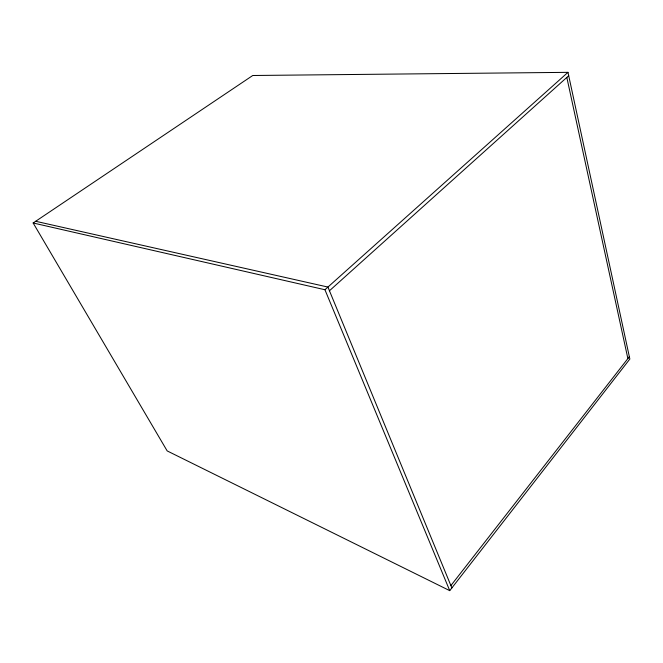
<?xml version="1.0" encoding="UTF-8"?>
<svg xmlns="http://www.w3.org/2000/svg" width="663" height="663" viewBox="0 0 663 663"><rect width="100%" height="100%" fill="white"/><g stroke="black" fill="none" stroke-linecap="round" stroke-linejoin="round"><path stroke-width="0.99" d="M449.738 590.658L629.85 359.031L567.976 72.342L252.752 75.499L33.15 222.983L167.167 450.915L449.738 590.658L324.936 289.739L33.15 222.983M450.89 585.578L629.344 356.702M329.453 290.767L568.713 75.731M324.936 289.739L567.976 72.342M35.678 221.285L327.928 287.062L451.859 587.924M566.824 77.43L627.878 358.584"/></g></svg>
